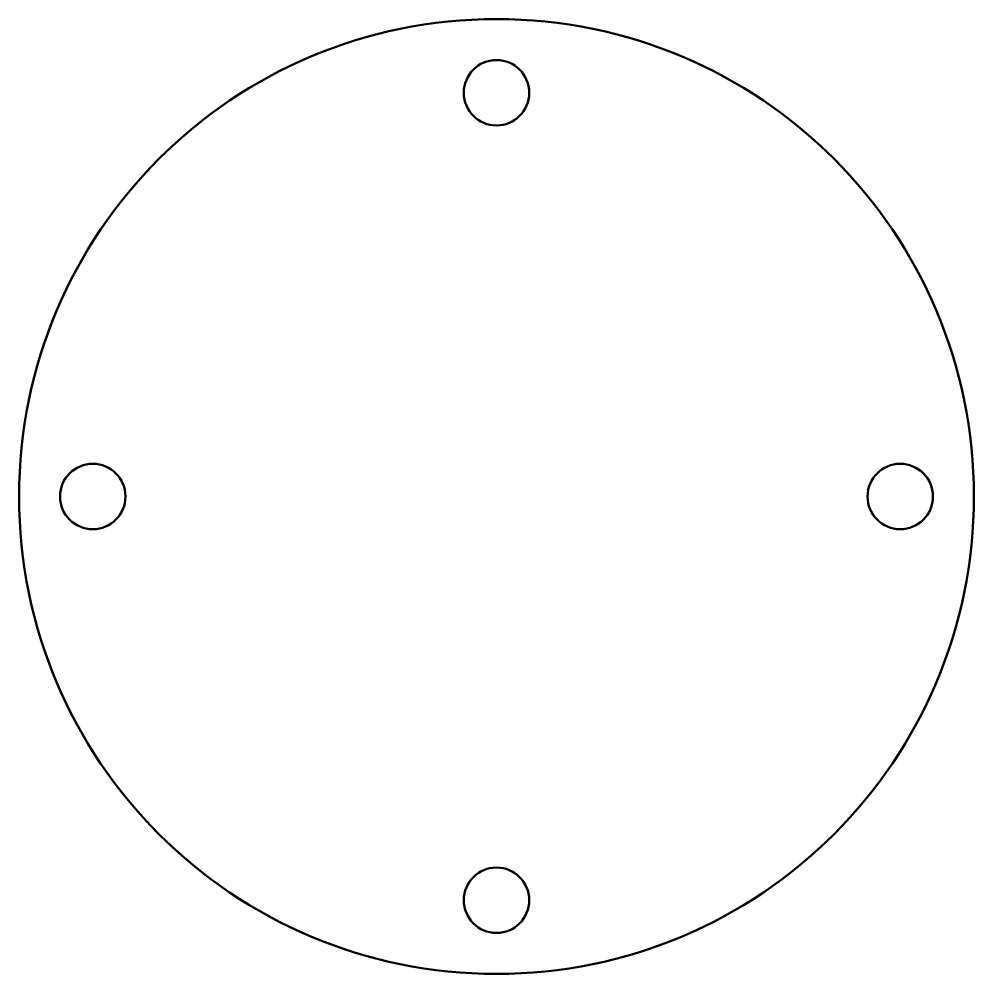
# Model space of a CAD drawing. Header units: millimetres. Extents: x 0 to 175, y 0 to 175.
import ezdxf

# ---------------------------------------------------------------- set-up
doc = ezdxf.new("R2010")
doc.units = ezdxf.units.MM
doc.layers.add('IV_INTERIOR_PROFILES', color=7, linetype='Continuous', lineweight=50)
doc.layers.add('IV_OUTER_PROFILE', color=7, linetype='Continuous', lineweight=50)

msp = doc.modelspace()

# ---------------------------------------------------------------- linework, layer by layer
at = {"layer": 'IV_INTERIOR_PROFILES'}
for centre in [(87.5, 161.5), (13.5, 87.5), (161.5, 87.5), (87.5, 13.5)]:
    msp.add_circle(centre, 6, dxfattribs=at)
at = {"layer": 'IV_OUTER_PROFILE'}
msp.add_circle((87.5, 87.5), 87.5, dxfattribs=at)

doc.saveas('drawing.dxf')
